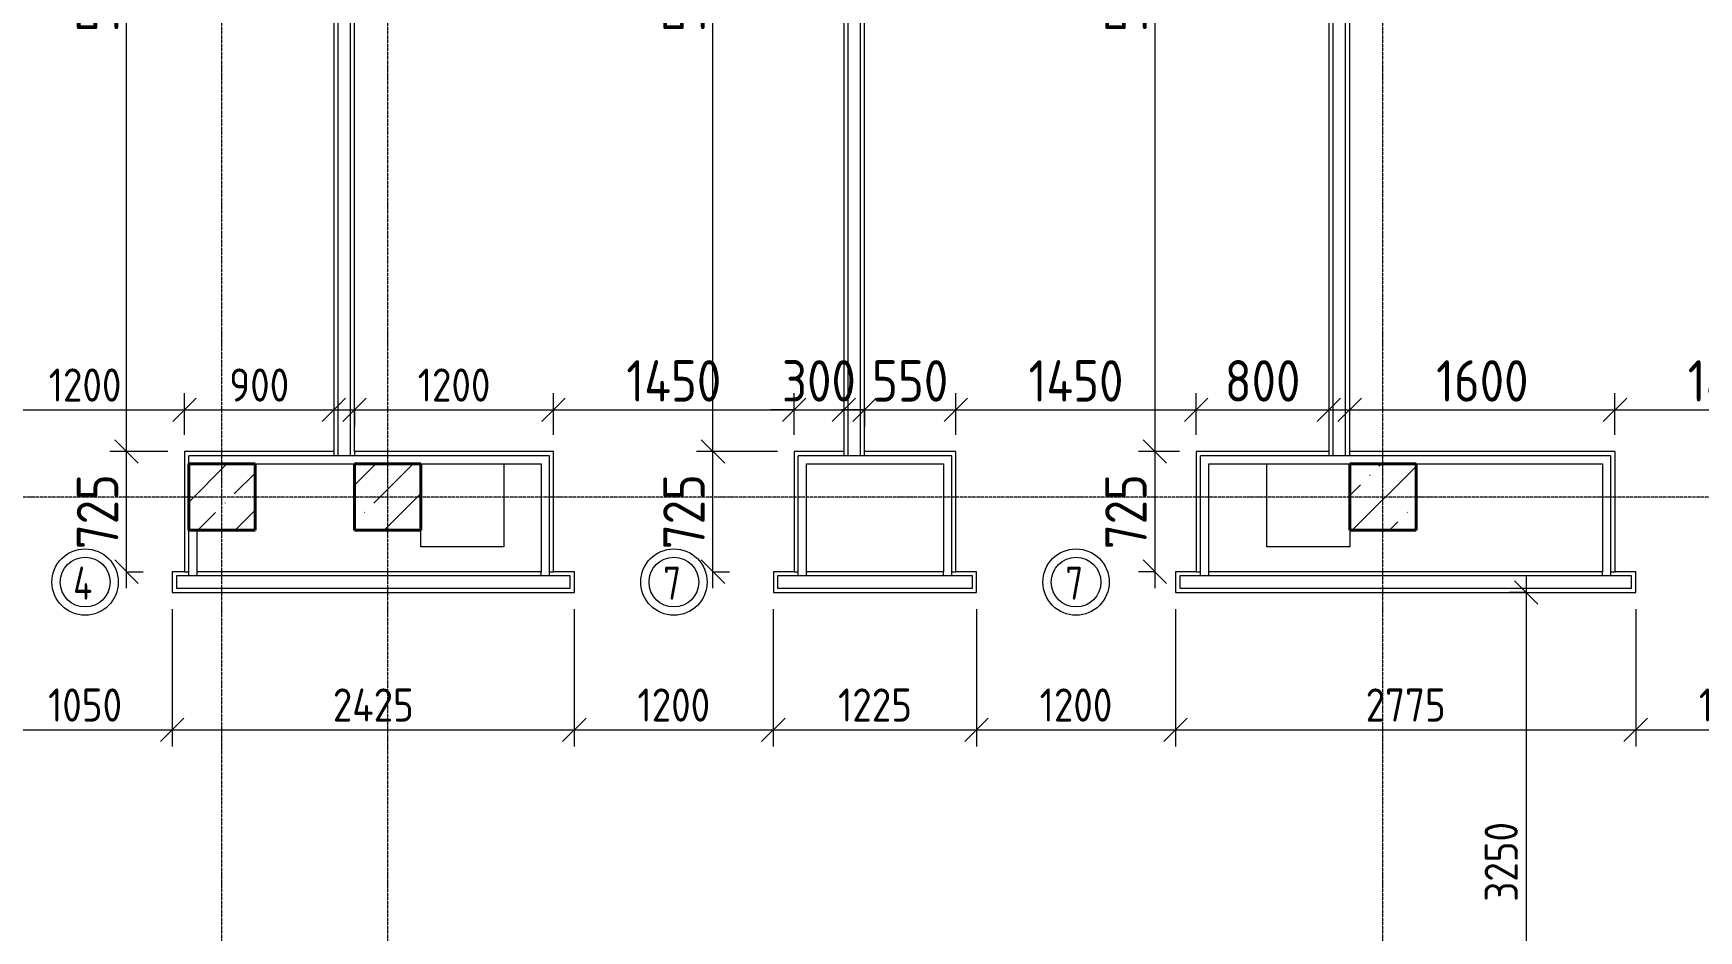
# Model space of a CAD drawing. Header units: millimetres. Extents: x -56773 to 221258, y -262288 to 26541.
# Drawn here: x 13672 to 23714, y -97159 to -91747 of the extents above; entities that cross this region are included whole.
import ezdxf

# ---------------------------------------------------------------- set-up
doc = ezdxf.new("R2010")
doc.units = ezdxf.units.MM
doc.linetypes.add('ADSK_Линия сетки', pattern=[25, 20, -2.5, 0, -2.5])
for name, color, linetype, lineweight in [('Марки дверей', 7, 'Continuous', 20), ('Несущие колонны', 7, 'Continuous', 18), ('Оси', 7, 'Continuous', 9), ('Перекрытие', 7, 'Continuous', 18), ('Размеры', 7, 'Continuous', 9), ('Стены внутренние', 7, 'Continuous', 18), ('Стены штриховка', 7, 'Continuous', 9)]:
    doc.layers.add(name, color=color, linetype=linetype, lineweight=lineweight)
doc.styles.add('GOST Common_2', font='', dxfattribs={"width": 0.9, "height": 250})
doc.styles.add('GOST Common_3', font='', dxfattribs={"width": 0.9, "height": 200})
doc.styles.add('GOST Common_B', font='', dxfattribs={"width": 0.8, "height": 200})
doc.styles.get('GOST Common_2').set_extended_font_data('GOST Common')
doc.styles.get('GOST Common_3').set_extended_font_data('GOST Common')
doc.styles.get('GOST Common_B').set_extended_font_data('GOST Common', bold=True)
doc.dimstyles.new('ADSK_Основной_2_0_2', dxfattribs={"dimscale": 304.8, "dimtxt": 201.142999, "dimasz": 0.463911, "dimexe": 0.328084, "dimexo": 0.328084, "dimgap": 0.164042, "dimtad": 1, "dimdec": 3, "dimrnd": 0.001, "dimdsep": 46, "dimtxsty": 'GOST Common_3', "dimblk1": 'OBLIQUE', "dimblk2": 'OBLIQUE', "dimsah": 1, "dimcen": 0.09, "dimdle": 0.328084, "dimazin": 2, "dimtfac": 1, "dimtdec": 4, "dimtix": 1, "dimtmove": 0, "dimatfit": 3, "dimfxl": 1, "dimtvp": 1, "dimtolj": 1, "dimtzin": 0, "dimlwd": 20, "dimlwe": 20, "dimarcsym": 2})
doc.dimstyles.new('ADSK_Основной_2_0_3', dxfattribs={"dimscale": 304.8, "dimtxt": 201.142999, "dimasz": 0.463911, "dimexe": 0.328084, "dimexo": 0.328084, "dimgap": 0.164042, "dimtad": 1, "dimdec": 3, "dimrnd": 0.001, "dimdsep": 46, "dimtxsty": 'GOST Common_2', "dimblk1": 'OBLIQUE', "dimblk2": 'OBLIQUE', "dimsah": 1, "dimcen": 0.09, "dimdle": 0.328084, "dimazin": 2, "dimtfac": 1, "dimtdec": 4, "dimtix": 1, "dimtmove": 0, "dimatfit": 3, "dimfxl": 1, "dimtvp": 1, "dimtolj": 1, "dimtzin": 0, "dimlwd": 20, "dimlwe": 20, "dimarcsym": 2})
pattern_1 = [(45, (9.36, -97949.04), (-224.5064, 224.5064), []), (45, (233.87, -97949.04), (-224.5064, 224.5064), [396.875, -79.375, 3.353, -76.022])]

# ---------------------------------------------------------------- blocks, each defined once
blk = doc.blocks.new('ADSK_КолоннаЖБ_Прямоугольная - 400x400 мм-1807143-Кладочный план 2-го этаж')
at = {"layer": 'Несущие колонны', "lineweight": 40}
for p, q in [((-200, 200), (200, 200)), ((-200, -200), (-200, 200)), ((200, 200), (200, -200)), ((200, -200), (-200, -200))]:
    blk.add_line(p, q, dxfattribs=at)
blk = doc.blocks.new('_Oblique')
at = {"color": 0, "linetype": 'ByBlock', "lineweight": -2}
blk.add_line((-0.5, -0.5), (0.5, 0.5), dxfattribs=at)
blk = doc.blocks.new('*D4854')
at = {"layer": 'Defpoints', "color": 0, "lineweight": 25, "transparency": 16777216}
for p in [(22773, -95119), (22134, -98369), (22673, -98369)]:
    blk.add_point(p, dxfattribs=at)
at = {"layer": 'Размеры', "color": 0, "lineweight": 20, "transparency": 16777216}
for p, q in [((22673, -95019), (22673, -98469)), ((22673, -95119), (22573, -95119)), ((22234, -98369), (22773, -98369))]:
    blk.add_line(p, q, dxfattribs=at)
at = {"layer": 'Размеры', "color": 0, "lineweight": 20, "transparency": 16777216, "xscale": 141.4, "yscale": 141.4, "zscale": 141.4}
for p, rotation in [((22673, -95119), 90), ((22673, -98369), 270)]:
    blk.add_blockref('_Oblique', p, dxfattribs=dict(at, rotation=rotation))
at = {"layer": 'Размеры', "color": 0, "lineweight": 9, "transparency": 16777216, "insert": (22523, -96744), "char_height": 200, "width": 605.47, "attachment_point": 5, "rotation": 90, "style": 'GOST Common_3'}
blk.add_mtext('\\A1;3250', dxfattribs=at)
blk = doc.blocks.new('*D4788')
at = {"layer": 'Defpoints', "color": 0, "lineweight": 25, "transparency": 16777216}
for p in [(13459, -95119), (14509, -95119), (14509, -95948)]:
    blk.add_point(p, dxfattribs=at)
at = {"layer": 'Размеры', "color": 0, "lineweight": 20, "transparency": 16777216}
for p, q in [((13459, -95219), (13459, -96048)), ((14509, -95219), (14509, -96048)), ((13359, -95948), (14609, -95948))]:
    blk.add_line(p, q, dxfattribs=at)
at = {"layer": 'Размеры', "color": 0, "lineweight": 20, "transparency": 16777216, "xscale": 141.4, "yscale": 141.4, "zscale": 141.4, "rotation": 180}
blk.add_blockref('_Oblique', (13459, -95948), dxfattribs=at)
at = {"layer": 'Размеры', "color": 0, "lineweight": 20, "transparency": 16777216, "xscale": 141.4, "yscale": 141.4, "zscale": 141.4}
blk.add_blockref('_Oblique', (14509, -95948), dxfattribs=at)
at = {"layer": 'Размеры', "color": 0, "lineweight": 9, "transparency": 16777216, "insert": (13984, -95798), "char_height": 200, "width": 560.47, "attachment_point": 5, "style": 'GOST Common_3'}
blk.add_mtext('\\A1;1050', dxfattribs=at)
blk = doc.blocks.new('*D4789')
at = {"layer": 'Defpoints', "color": 0, "lineweight": 25, "transparency": 16777216}
for p in [(14509, -95119), (16934, -95119), (16934, -95948)]:
    blk.add_point(p, dxfattribs=at)
at = {"layer": 'Размеры', "color": 0, "lineweight": 20, "transparency": 16777216}
for p, q in [((14509, -95219), (14509, -96048)), ((16934, -95219), (16934, -96048)), ((14409, -95948), (17034, -95948))]:
    blk.add_line(p, q, dxfattribs=at)
at = {"layer": 'Размеры', "color": 0, "lineweight": 20, "transparency": 16777216, "xscale": 141.4, "yscale": 141.4, "zscale": 141.4, "rotation": 180}
blk.add_blockref('_Oblique', (14509, -95948), dxfattribs=at)
at = {"layer": 'Размеры', "color": 0, "lineweight": 20, "transparency": 16777216, "xscale": 141.4, "yscale": 141.4, "zscale": 141.4}
blk.add_blockref('_Oblique', (16934, -95948), dxfattribs=at)
at = {"layer": 'Размеры', "color": 0, "lineweight": 9, "transparency": 16777216, "insert": (15722, -95798), "char_height": 200, "width": 625.93, "attachment_point": 5, "style": 'GOST Common_3'}
blk.add_mtext('\\A1;2425', dxfattribs=at)
blk = doc.blocks.new('*D4790')
at = {"layer": 'Defpoints', "color": 0, "lineweight": 25, "transparency": 16777216}
for p in [(16934, -95119), (18134, -95119), (18134, -95948)]:
    blk.add_point(p, dxfattribs=at)
at = {"layer": 'Размеры', "color": 0, "lineweight": 20, "transparency": 16777216}
for p, q in [((16934, -95219), (16934, -96048)), ((18134, -95219), (18134, -96048)), ((16834, -95948), (18234, -95948))]:
    blk.add_line(p, q, dxfattribs=at)
at = {"layer": 'Размеры', "color": 0, "lineweight": 20, "transparency": 16777216, "xscale": 141.4, "yscale": 141.4, "zscale": 141.4, "rotation": 180}
blk.add_blockref('_Oblique', (16934, -95948), dxfattribs=at)
at = {"layer": 'Размеры', "color": 0, "lineweight": 20, "transparency": 16777216, "xscale": 141.4, "yscale": 141.4, "zscale": 141.4}
blk.add_blockref('_Oblique', (18134, -95948), dxfattribs=at)
at = {"layer": 'Размеры', "color": 0, "lineweight": 9, "transparency": 16777216, "insert": (17534, -95798), "char_height": 200, "width": 560.47, "attachment_point": 5, "style": 'GOST Common_3'}
blk.add_mtext('\\A1;1200', dxfattribs=at)
blk = doc.blocks.new('*D4791')
at = {"layer": 'Defpoints', "color": 0, "lineweight": 25, "transparency": 16777216}
for p in [(18134, -95119), (19359, -95119), (19359, -95948)]:
    blk.add_point(p, dxfattribs=at)
at = {"layer": 'Размеры', "color": 0, "lineweight": 20, "transparency": 16777216}
for p, q in [((18134, -95219), (18134, -96048)), ((19359, -95219), (19359, -96048)), ((18034, -95948), (19459, -95948))]:
    blk.add_line(p, q, dxfattribs=at)
at = {"layer": 'Размеры', "color": 0, "lineweight": 20, "transparency": 16777216, "xscale": 141.4, "yscale": 141.4, "zscale": 141.4, "rotation": 180}
blk.add_blockref('_Oblique', (18134, -95948), dxfattribs=at)
at = {"layer": 'Размеры', "color": 0, "lineweight": 20, "transparency": 16777216, "xscale": 141.4, "yscale": 141.4, "zscale": 141.4}
blk.add_blockref('_Oblique', (19359, -95948), dxfattribs=at)
at = {"layer": 'Размеры', "color": 0, "lineweight": 9, "transparency": 16777216, "insert": (18747, -95798), "char_height": 200, "width": 560.47, "attachment_point": 5, "style": 'GOST Common_3'}
blk.add_mtext('\\A1;1225', dxfattribs=at)
blk = doc.blocks.new('*D4792')
at = {"layer": 'Defpoints', "color": 0, "lineweight": 25, "transparency": 16777216}
for p in [(19359, -95119), (20559, -95119), (20559, -95948)]:
    blk.add_point(p, dxfattribs=at)
at = {"layer": 'Размеры', "color": 0, "lineweight": 20, "transparency": 16777216}
for p, q in [((19359, -95219), (19359, -96048)), ((20559, -95219), (20559, -96048)), ((19259, -95948), (20659, -95948))]:
    blk.add_line(p, q, dxfattribs=at)
at = {"layer": 'Размеры', "color": 0, "lineweight": 20, "transparency": 16777216, "xscale": 141.4, "yscale": 141.4, "zscale": 141.4, "rotation": 180}
blk.add_blockref('_Oblique', (19359, -95948), dxfattribs=at)
at = {"layer": 'Размеры', "color": 0, "lineweight": 20, "transparency": 16777216, "xscale": 141.4, "yscale": 141.4, "zscale": 141.4}
blk.add_blockref('_Oblique', (20559, -95948), dxfattribs=at)
at = {"layer": 'Размеры', "color": 0, "lineweight": 9, "transparency": 16777216, "insert": (19959, -95798), "char_height": 200, "width": 560.47, "attachment_point": 5, "style": 'GOST Common_3'}
blk.add_mtext('\\A1;1200', dxfattribs=at)
blk = doc.blocks.new('*D4793')
at = {"layer": 'Defpoints', "color": 0, "lineweight": 25, "transparency": 16777216}
for p in [(20559, -95119), (23334, -95119), (23334, -95948)]:
    blk.add_point(p, dxfattribs=at)
at = {"layer": 'Размеры', "color": 0, "lineweight": 20, "transparency": 16777216}
for p, q in [((20559, -95219), (20559, -96048)), ((23334, -95219), (23334, -96048)), ((20459, -95948), (23434, -95948))]:
    blk.add_line(p, q, dxfattribs=at)
at = {"layer": 'Размеры', "color": 0, "lineweight": 20, "transparency": 16777216, "xscale": 141.4, "yscale": 141.4, "zscale": 141.4, "rotation": 180}
blk.add_blockref('_Oblique', (20559, -95948), dxfattribs=at)
at = {"layer": 'Размеры', "color": 0, "lineweight": 20, "transparency": 16777216, "xscale": 141.4, "yscale": 141.4, "zscale": 141.4}
blk.add_blockref('_Oblique', (23334, -95948), dxfattribs=at)
at = {"layer": 'Размеры', "color": 0, "lineweight": 9, "transparency": 16777216, "insert": (21947, -95798), "char_height": 200, "width": 605.47, "attachment_point": 5, "style": 'GOST Common_3'}
blk.add_mtext('\\A1;2775', dxfattribs=at)
blk = doc.blocks.new('*D4794')
at = {"layer": 'Defpoints', "color": 0, "lineweight": 25, "transparency": 16777216}
for p in [(23334, -95119), (24534, -95119), (24534, -95948)]:
    blk.add_point(p, dxfattribs=at)
at = {"layer": 'Размеры', "color": 0, "lineweight": 20, "transparency": 16777216}
for p, q in [((23334, -95219), (23334, -96048)), ((24534, -95219), (24534, -96048)), ((23234, -95948), (24634, -95948))]:
    blk.add_line(p, q, dxfattribs=at)
at = {"layer": 'Размеры', "color": 0, "lineweight": 20, "transparency": 16777216, "xscale": 141.4, "yscale": 141.4, "zscale": 141.4, "rotation": 180}
blk.add_blockref('_Oblique', (23334, -95948), dxfattribs=at)
at = {"layer": 'Размеры', "color": 0, "lineweight": 20, "transparency": 16777216, "xscale": 141.4, "yscale": 141.4, "zscale": 141.4}
blk.add_blockref('_Oblique', (24534, -95948), dxfattribs=at)
at = {"layer": 'Размеры', "color": 0, "lineweight": 9, "transparency": 16777216, "insert": (23934, -95798), "char_height": 200, "width": 560.47, "attachment_point": 5, "style": 'GOST Common_3'}
blk.add_mtext('\\A1;1200', dxfattribs=at)
blk = doc.blocks.new('*D4945')
at = {"layer": 'Defpoints', "color": 0, "lineweight": 25, "transparency": 16777216}
for p in [(14584, -94018), (13384, -94269), (14584, -94269)]:
    blk.add_point(p, dxfattribs=at)
at = {"layer": 'Размеры', "color": 0, "lineweight": 20, "transparency": 16777216}
for p, q in [((13384, -94169), (13384, -93918)), ((14584, -94169), (14584, -93918)), ((13284, -94018), (14684, -94018))]:
    blk.add_line(p, q, dxfattribs=at)
at = {"layer": 'Размеры', "color": 0, "lineweight": 20, "transparency": 16777216, "xscale": 141.4, "yscale": 141.4, "zscale": 141.4, "rotation": 180}
blk.add_blockref('_Oblique', (13384, -94018), dxfattribs=at)
at = {"layer": 'Размеры', "color": 0, "lineweight": 20, "transparency": 16777216, "xscale": 141.4, "yscale": 141.4, "zscale": 141.4}
blk.add_blockref('_Oblique', (14584, -94018), dxfattribs=at)
at = {"layer": 'Размеры', "color": 0, "lineweight": 9, "transparency": 16777216, "insert": (13984, -93868), "char_height": 200, "width": 560.47, "attachment_point": 5, "style": 'GOST Common_3'}
blk.add_mtext('\\A1;1200', dxfattribs=at)
blk = doc.blocks.new('*D4946')
at = {"layer": 'Defpoints', "color": 0, "lineweight": 25, "transparency": 16777216}
for p in [(15484, -93918), (15484, -94018), (14584, -94269)]:
    blk.add_point(p, dxfattribs=at)
at = {"layer": 'Размеры', "color": 0, "lineweight": 20, "transparency": 16777216}
for p, q in [((14584, -94169), (14584, -93918)), ((14484, -94018), (15584, -94018)), ((15484, -94018), (15484, -94118))]:
    blk.add_line(p, q, dxfattribs=at)
at = {"layer": 'Размеры', "color": 0, "lineweight": 20, "transparency": 16777216, "xscale": 141.4, "yscale": 141.4, "zscale": 141.4, "rotation": 180}
blk.add_blockref('_Oblique', (14584, -94018), dxfattribs=at)
at = {"layer": 'Размеры', "color": 0, "lineweight": 20, "transparency": 16777216, "xscale": 141.4, "yscale": 141.4, "zscale": 141.4}
blk.add_blockref('_Oblique', (15484, -94018), dxfattribs=at)
at = {"layer": 'Размеры', "color": 0, "lineweight": 9, "transparency": 16777216, "insert": (15034, -93868), "char_height": 200, "width": 454.11, "attachment_point": 5, "style": 'GOST Common_3'}
blk.add_mtext('\\A1;900', dxfattribs=at)
blk = doc.blocks.new('*D4947')
at = {"layer": 'Defpoints', "color": 0, "lineweight": 25, "transparency": 16777216}
for p in [(15609, -93918), (16809, -94018), (16809, -94269)]:
    blk.add_point(p, dxfattribs=at)
at = {"layer": 'Размеры', "color": 0, "lineweight": 20, "transparency": 16777216}
for p, q in [((16809, -94169), (16809, -93918)), ((15509, -94018), (16909, -94018)), ((15609, -94018), (15609, -94118))]:
    blk.add_line(p, q, dxfattribs=at)
at = {"layer": 'Размеры', "color": 0, "lineweight": 20, "transparency": 16777216, "xscale": 141.4, "yscale": 141.4, "zscale": 141.4, "rotation": 180}
blk.add_blockref('_Oblique', (15609, -94018), dxfattribs=at)
at = {"layer": 'Размеры', "color": 0, "lineweight": 20, "transparency": 16777216, "xscale": 141.4, "yscale": 141.4, "zscale": 141.4}
blk.add_blockref('_Oblique', (16809, -94018), dxfattribs=at)
at = {"layer": 'Размеры', "color": 0, "lineweight": 9, "transparency": 16777216, "insert": (16209, -93868), "char_height": 200, "width": 560.47, "attachment_point": 5, "style": 'GOST Common_3'}
blk.add_mtext('\\A1;1200', dxfattribs=at)
blk = doc.blocks.new('*D4948')
at = {"layer": 'Defpoints', "color": 0, "lineweight": 25, "transparency": 16777216}
for p in [(18259, -94018), (16809, -94269), (18259, -94269)]:
    blk.add_point(p, dxfattribs=at)
at = {"layer": 'Размеры', "color": 0, "lineweight": 20, "transparency": 16777216}
for p, q in [((16809, -94169), (16809, -93918)), ((18259, -94169), (18259, -93918)), ((16709, -94018), (18359, -94018))]:
    blk.add_line(p, q, dxfattribs=at)
at = {"layer": 'Размеры', "color": 0, "lineweight": 20, "transparency": 16777216, "xscale": 141.4, "yscale": 141.4, "zscale": 141.4, "rotation": 180}
blk.add_blockref('_Oblique', (16809, -94018), dxfattribs=at)
at = {"layer": 'Размеры', "color": 0, "lineweight": 20, "transparency": 16777216, "xscale": 141.4, "yscale": 141.4, "zscale": 141.4}
blk.add_blockref('_Oblique', (18259, -94018), dxfattribs=at)
at = {"layer": 'Размеры', "color": 0, "lineweight": 9, "transparency": 16777216, "insert": (17534, -93843), "char_height": 250, "width": 580.93, "attachment_point": 5, "style": 'GOST Common_2'}
blk.add_mtext('\\A1;1450', dxfattribs=at)
blk = doc.blocks.new('*D4949')
at = {"layer": 'Defpoints', "color": 0, "lineweight": 25, "transparency": 16777216}
for p in [(18559, -93918), (18559, -94018), (18259, -94269)]:
    blk.add_point(p, dxfattribs=at)
at = {"layer": 'Размеры', "color": 0, "lineweight": 20, "transparency": 16777216}
for p, q in [((18259, -94169), (18259, -93918)), ((18259, -94018), (18118, -94018)), ((18259, -94018), (18559, -94018)), ((18559, -94018), (18559, -94118)), ((18559, -94018), (18701, -94018))]:
    blk.add_line(p, q, dxfattribs=at)
at = {"layer": 'Размеры', "color": 0, "lineweight": 20, "transparency": 16777216, "xscale": 141.4, "yscale": 141.4, "zscale": 141.4}
blk.add_blockref('_Oblique', (18259, -94018), dxfattribs=at)
at = {"layer": 'Размеры', "color": 0, "lineweight": 20, "transparency": 16777216, "xscale": 141.4, "yscale": 141.4, "zscale": 141.4, "rotation": 180}
blk.add_blockref('_Oblique', (18559, -94018), dxfattribs=at)
at = {"layer": 'Размеры', "color": 0, "lineweight": 9, "transparency": 16777216, "insert": (18409, -93843), "char_height": 250, "width": 454.11, "attachment_point": 5, "style": 'GOST Common_2'}
blk.add_mtext('\\A1;300', dxfattribs=at)
blk = doc.blocks.new('*D4950')
at = {"layer": 'Defpoints', "color": 0, "lineweight": 25, "transparency": 16777216}
for p in [(18684, -93918), (19234, -94018), (19234, -94269)]:
    blk.add_point(p, dxfattribs=at)
at = {"layer": 'Размеры', "color": 0, "lineweight": 20, "transparency": 16777216}
for p, q in [((19234, -94169), (19234, -93918)), ((18684, -94018), (18543, -94018)), ((18684, -94018), (18684, -94118)), ((18684, -94018), (19234, -94018)), ((19234, -94018), (19376, -94018))]:
    blk.add_line(p, q, dxfattribs=at)
at = {"layer": 'Размеры', "color": 0, "lineweight": 20, "transparency": 16777216, "xscale": 141.4, "yscale": 141.4, "zscale": 141.4}
blk.add_blockref('_Oblique', (18684, -94018), dxfattribs=at)
at = {"layer": 'Размеры', "color": 0, "lineweight": 20, "transparency": 16777216, "xscale": 141.4, "yscale": 141.4, "zscale": 141.4, "rotation": 180}
blk.add_blockref('_Oblique', (19234, -94018), dxfattribs=at)
at = {"layer": 'Размеры', "color": 0, "lineweight": 9, "transparency": 16777216, "insert": (18959, -93843), "char_height": 250, "width": 454.11, "attachment_point": 5, "style": 'GOST Common_2'}
blk.add_mtext('\\A1;550', dxfattribs=at)
blk = doc.blocks.new('*D4951')
at = {"layer": 'Defpoints', "color": 0, "lineweight": 25, "transparency": 16777216}
for p in [(20684, -94018), (19234, -94269), (20684, -94269)]:
    blk.add_point(p, dxfattribs=at)
at = {"layer": 'Размеры', "color": 0, "lineweight": 20, "transparency": 16777216}
for p, q in [((19234, -94169), (19234, -93918)), ((20684, -94169), (20684, -93918)), ((19134, -94018), (20784, -94018))]:
    blk.add_line(p, q, dxfattribs=at)
at = {"layer": 'Размеры', "color": 0, "lineweight": 20, "transparency": 16777216, "xscale": 141.4, "yscale": 141.4, "zscale": 141.4, "rotation": 180}
blk.add_blockref('_Oblique', (19234, -94018), dxfattribs=at)
at = {"layer": 'Размеры', "color": 0, "lineweight": 20, "transparency": 16777216, "xscale": 141.4, "yscale": 141.4, "zscale": 141.4}
blk.add_blockref('_Oblique', (20684, -94018), dxfattribs=at)
at = {"layer": 'Размеры', "color": 0, "lineweight": 9, "transparency": 16777216, "insert": (19959, -93843), "char_height": 250, "width": 580.93, "attachment_point": 5, "style": 'GOST Common_2'}
blk.add_mtext('\\A1;1450', dxfattribs=at)
blk = doc.blocks.new('*D4952')
at = {"layer": 'Defpoints', "color": 0, "lineweight": 25, "transparency": 16777216}
for p in [(21484, -93918), (21484, -94018), (20684, -94269)]:
    blk.add_point(p, dxfattribs=at)
at = {"layer": 'Размеры', "color": 0, "lineweight": 20, "transparency": 16777216}
for p, q in [((20684, -94169), (20684, -93918)), ((20584, -94018), (21584, -94018)), ((21484, -94018), (21484, -94118))]:
    blk.add_line(p, q, dxfattribs=at)
at = {"layer": 'Размеры', "color": 0, "lineweight": 20, "transparency": 16777216, "xscale": 141.4, "yscale": 141.4, "zscale": 141.4, "rotation": 180}
blk.add_blockref('_Oblique', (20684, -94018), dxfattribs=at)
at = {"layer": 'Размеры', "color": 0, "lineweight": 20, "transparency": 16777216, "xscale": 141.4, "yscale": 141.4, "zscale": 141.4}
blk.add_blockref('_Oblique', (21484, -94018), dxfattribs=at)
at = {"layer": 'Размеры', "color": 0, "lineweight": 9, "transparency": 16777216, "insert": (21084, -93843), "char_height": 250, "width": 454.11, "attachment_point": 5, "style": 'GOST Common_2'}
blk.add_mtext('\\A1;800', dxfattribs=at)
blk = doc.blocks.new('*D4953')
at = {"layer": 'Defpoints', "color": 0, "lineweight": 25, "transparency": 16777216}
for p in [(21609, -93918), (23209, -94018), (23209, -94269)]:
    blk.add_point(p, dxfattribs=at)
at = {"layer": 'Размеры', "color": 0, "lineweight": 20, "transparency": 16777216}
for p, q in [((23209, -94169), (23209, -93918)), ((21509, -94018), (23309, -94018)), ((21609, -94018), (21609, -94118))]:
    blk.add_line(p, q, dxfattribs=at)
at = {"layer": 'Размеры', "color": 0, "lineweight": 20, "transparency": 16777216, "xscale": 141.4, "yscale": 141.4, "zscale": 141.4, "rotation": 180}
blk.add_blockref('_Oblique', (21609, -94018), dxfattribs=at)
at = {"layer": 'Размеры', "color": 0, "lineweight": 20, "transparency": 16777216, "xscale": 141.4, "yscale": 141.4, "zscale": 141.4}
blk.add_blockref('_Oblique', (23209, -94018), dxfattribs=at)
at = {"layer": 'Размеры', "color": 0, "lineweight": 9, "transparency": 16777216, "insert": (22409, -93843), "char_height": 250, "width": 560.47, "attachment_point": 5, "style": 'GOST Common_2'}
blk.add_mtext('\\A1;1600', dxfattribs=at)
blk = doc.blocks.new('*D4954')
at = {"layer": 'Defpoints', "color": 0, "lineweight": 25, "transparency": 16777216}
for p in [(24659, -93918), (24659, -94018), (23209, -94269)]:
    blk.add_point(p, dxfattribs=at)
at = {"layer": 'Размеры', "color": 0, "lineweight": 20, "transparency": 16777216}
for p, q in [((23209, -94169), (23209, -93918)), ((23109, -94018), (24759, -94018)), ((24659, -94018), (24659, -94118))]:
    blk.add_line(p, q, dxfattribs=at)
at = {"layer": 'Размеры', "color": 0, "lineweight": 20, "transparency": 16777216, "xscale": 141.4, "yscale": 141.4, "zscale": 141.4, "rotation": 180}
blk.add_blockref('_Oblique', (23209, -94018), dxfattribs=at)
at = {"layer": 'Размеры', "color": 0, "lineweight": 20, "transparency": 16777216, "xscale": 141.4, "yscale": 141.4, "zscale": 141.4}
blk.add_blockref('_Oblique', (24659, -94018), dxfattribs=at)
at = {"layer": 'Размеры', "color": 0, "lineweight": 9, "transparency": 16777216, "insert": (23934, -93843), "char_height": 250, "width": 580.93, "attachment_point": 5, "style": 'GOST Common_2'}
blk.add_mtext('\\A1;1450', dxfattribs=at)
blk = doc.blocks.new('*D4964')
at = {"layer": 'Defpoints', "color": 0, "lineweight": 25, "transparency": 16777216}
for p in [(14234, -94269), (14584, -94269), (14134, -94994)]:
    blk.add_point(p, dxfattribs=at)
at = {"layer": 'Размеры', "color": 0, "lineweight": 20, "transparency": 16777216}
for p, q in [((14234, -95094), (14234, -94169)), ((14484, -94269), (14134, -94269)), ((14234, -94994), (14334, -94994))]:
    blk.add_line(p, q, dxfattribs=at)
at = {"layer": 'Размеры', "color": 0, "lineweight": 20, "transparency": 16777216, "xscale": 141.4, "yscale": 141.4, "zscale": 141.4}
for p, rotation in [((14234, -94269), 90), ((14234, -94994), 270)]:
    blk.add_blockref('_Oblique', p, dxfattribs=dict(at, rotation=rotation))
at = {"layer": 'Размеры', "color": 0, "lineweight": 9, "transparency": 16777216, "insert": (14059, -94632), "char_height": 250, "width": 454.11, "attachment_point": 5, "rotation": 90, "style": 'GOST Common_2'}
blk.add_mtext('\\A1;725', dxfattribs=at)
blk = doc.blocks.new('*D4965')
at = {"layer": 'Defpoints', "color": 0, "lineweight": 25, "transparency": 16777216}
for p in [(14134, -88594), (14234, -88594), (14584, -94269)]:
    blk.add_point(p, dxfattribs=at)
at = {"layer": 'Размеры', "color": 0, "lineweight": 20, "transparency": 16777216}
for p, q in [((14234, -94369), (14234, -88494)), ((14234, -88594), (14334, -88594)), ((14484, -94269), (14134, -94269))]:
    blk.add_line(p, q, dxfattribs=at)
at = {"layer": 'Размеры', "color": 0, "lineweight": 20, "transparency": 16777216, "xscale": 141.4, "yscale": 141.4, "zscale": 141.4}
for p, rotation in [((14234, -88594), 90), ((14234, -94269), 270)]:
    blk.add_blockref('_Oblique', p, dxfattribs=dict(at, rotation=rotation))
at = {"layer": 'Размеры', "color": 0, "lineweight": 9, "transparency": 16777216, "insert": (14059, -91432), "char_height": 250, "width": 605.47, "attachment_point": 5, "rotation": 90, "style": 'GOST Common_2'}
blk.add_mtext('\\A1;5675', dxfattribs=at)
blk = doc.blocks.new('*D4966')
at = {"layer": 'Defpoints', "color": 0, "lineweight": 25, "transparency": 16777216}
for p in [(17770, -94269), (18259, -94269), (17670, -94994)]:
    blk.add_point(p, dxfattribs=at)
at = {"layer": 'Размеры', "color": 0, "lineweight": 20, "transparency": 16777216}
for p, q in [((17770, -95094), (17770, -94169)), ((18159, -94269), (17670, -94269)), ((17770, -94994), (17870, -94994))]:
    blk.add_line(p, q, dxfattribs=at)
at = {"layer": 'Размеры', "color": 0, "lineweight": 20, "transparency": 16777216, "xscale": 141.4, "yscale": 141.4, "zscale": 141.4}
for p, rotation in [((17770, -94269), 90), ((17770, -94994), 270)]:
    blk.add_blockref('_Oblique', p, dxfattribs=dict(at, rotation=rotation))
at = {"layer": 'Размеры', "color": 0, "lineweight": 9, "transparency": 16777216, "insert": (17595, -94632), "char_height": 250, "width": 454.11, "attachment_point": 5, "rotation": 90, "style": 'GOST Common_2'}
blk.add_mtext('\\A1;725', dxfattribs=at)
blk = doc.blocks.new('*D4967')
at = {"layer": 'Defpoints', "color": 0, "lineweight": 25, "transparency": 16777216}
for p in [(17670, -88594), (17770, -88594), (18259, -94269)]:
    blk.add_point(p, dxfattribs=at)
at = {"layer": 'Размеры', "color": 0, "lineweight": 20, "transparency": 16777216}
for p, q in [((17770, -94369), (17770, -88494)), ((17770, -88594), (17870, -88594)), ((18159, -94269), (17670, -94269))]:
    blk.add_line(p, q, dxfattribs=at)
at = {"layer": 'Размеры', "color": 0, "lineweight": 20, "transparency": 16777216, "xscale": 141.4, "yscale": 141.4, "zscale": 141.4}
for p, rotation in [((17770, -88594), 90), ((17770, -94269), 270)]:
    blk.add_blockref('_Oblique', p, dxfattribs=dict(at, rotation=rotation))
at = {"layer": 'Размеры', "color": 0, "lineweight": 9, "transparency": 16777216, "insert": (17595, -91432), "char_height": 250, "width": 605.47, "attachment_point": 5, "rotation": 90, "style": 'GOST Common_2'}
blk.add_mtext('\\A1;5675', dxfattribs=at)
blk = doc.blocks.new('*D4968')
at = {"layer": 'Defpoints', "color": 0, "lineweight": 25, "transparency": 16777216}
for p in [(20535, -88594), (20435, -94269), (20684, -94269)]:
    blk.add_point(p, dxfattribs=at)
at = {"layer": 'Размеры', "color": 0, "lineweight": 20, "transparency": 16777216}
for p, q in [((20435, -88494), (20435, -94369)), ((20435, -88594), (20335, -88594)), ((20584, -94269), (20335, -94269))]:
    blk.add_line(p, q, dxfattribs=at)
at = {"layer": 'Размеры', "color": 0, "lineweight": 20, "transparency": 16777216, "xscale": 141.4, "yscale": 141.4, "zscale": 141.4}
for p, rotation in [((20435, -88594), 90), ((20435, -94269), 270)]:
    blk.add_blockref('_Oblique', p, dxfattribs=dict(at, rotation=rotation))
at = {"layer": 'Размеры', "color": 0, "lineweight": 9, "transparency": 16777216, "insert": (20260, -91432), "char_height": 250, "width": 605.47, "attachment_point": 5, "rotation": 90, "style": 'GOST Common_2'}
blk.add_mtext('\\A1;5675', dxfattribs=at)
blk = doc.blocks.new('*D4969')
at = {"layer": 'Defpoints', "color": 0, "lineweight": 25, "transparency": 16777216}
for p in [(20684, -94269), (20435, -94994), (20535, -94994)]:
    blk.add_point(p, dxfattribs=at)
at = {"layer": 'Размеры', "color": 0, "lineweight": 20, "transparency": 16777216}
for p, q in [((20435, -94169), (20435, -95094)), ((20584, -94269), (20335, -94269)), ((20435, -94994), (20335, -94994))]:
    blk.add_line(p, q, dxfattribs=at)
at = {"layer": 'Размеры', "color": 0, "lineweight": 20, "transparency": 16777216, "xscale": 141.4, "yscale": 141.4, "zscale": 141.4}
for p, rotation in [((20435, -94269), 90), ((20435, -94994), 270)]:
    blk.add_blockref('_Oblique', p, dxfattribs=dict(at, rotation=rotation))
at = {"layer": 'Размеры', "color": 0, "lineweight": 9, "transparency": 16777216, "insert": (20260, -94632), "char_height": 250, "width": 454.11, "attachment_point": 5, "rotation": 90, "style": 'GOST Common_2'}
blk.add_mtext('\\A1;725', dxfattribs=at)
blk = doc.blocks.new('М_двери1 - Марка экземпляра 2-3719212-Кладочный план 2-го этаж')
at = {"layer": 'Марки дверей'}
for radius in [2, 1.5]:
    blk.add_circle((0, 0), radius, dxfattribs=at)

msp = doc.modelspace()

# ---------------------------------------------------------------- hatches: boundary and pattern name
at = {"layer": 'Несущие колонны', "lineweight": 9}
h = msp.add_hatch(dxfattribs=at)
h.set_pattern_fill('FP_1', color=256, style=0, pattern_type=2)
h.set_pattern_definition(pattern_1)
h.paths.add_polyline_path([(14659.3615, -94744.0666), (15009.3615, -94744.0666), (15009.3615, -94344.0666), (14609.3615, -94344.0666), (14609.3615, -94744.0666)])
h = msp.add_hatch(dxfattribs=at)
h.set_pattern_fill('FP_1', color=256, style=0, pattern_type=2)
h.set_pattern_definition(pattern_1)
h.paths.add_polyline_path([(15788.0744, -94744.0666), (16009.3615, -94744.0666), (16009.3615, -94344.0666), (15609.3615, -94344.0666), (15609.3615, -94744.0666)])
h = msp.add_hatch(dxfattribs=at)
h.set_pattern_fill('FP_1', color=256, style=0, pattern_type=2)
h.set_pattern_definition(pattern_1)
h.paths.add_polyline_path([(21609.3615, -94744.0666), (22009.3615, -94744.0666), (22009.3615, -94344.0666), (21609.3615, -94344.0666)])

# ---------------------------------------------------------------- linework, layer by layer
for p, q in [((14659.3615, -94344.0666), (14609.3615, -94344.0666)), ((14609.3615, -94344.0666), (14609.3615, -94744.0666)), ((15009.3615, -94344.0666), (14659.3615, -94344.0666)), ((15009.3615, -94744.0666), (15009.3615, -94344.0666)), ((16009.3615, -94344.0666), (15609.3615, -94344.0666)), ((15609.3615, -94344.0666), (15609.3615, -94744.0666)), ((16009.3615, -94744.0666), (16009.3615, -94344.0666)), ((22009.3615, -94344.0666), (21609.3615, -94344.0666)), ((21609.3615, -94344.0666), (21609.3615, -94744.0666)), ((22009.3615, -94744.0666), (22009.3615, -94344.0666)), ((14609.3615, -94744.0666), (14659.3615, -94744.0666)), ((14659.3615, -94744.0666), (15009.3615, -94744.0666)), ((15609.3615, -94744.0666), (16009.3615, -94744.0666)), ((21609.3615, -94744.0666), (22009.3615, -94744.0666))]:
    msp.add_line(p, q, dxfattribs=at)
at = {"layer": 'Оси', "linetype": 'ADSK_Линия сетки', "lineweight": 5}
for p, q in [((14809.3615, -108922.9178), (14809.3615, -87921.5904)), ((15809.3615, -108922.9178), (15809.3615, -87921.5904)), ((21809.3615, -108922.9178), (21809.3615, -87921.5904)), ((62525.08, -94544.0666), (-25230.7352, -94544.0666))]:
    msp.add_line(p, q, dxfattribs=at)
at = {"layer": 'Перекрытие'}
for p, q in [((16509.3615, -94344.0666), (16509.3615, -94844.0666)), ((21109.3615, -94844.0666), (21109.3615, -94344.0666)), ((16009.3615, -94844.0666), (16009.3615, -94744.0666)), ((21609.3615, -94744.0666), (21609.3615, -94844.0666)), ((16509.3615, -94844.0666), (16009.3615, -94844.0666)), ((21609.3615, -94844.0666), (21109.3615, -94844.0666))]:
    msp.add_line(p, q, dxfattribs=at)
at = {"layer": 'Стены внутренние', "lineweight": 5}
for p, q in [((15484.3615, -88594.0666), (15484.3615, -94269.0666)), ((15609.3615, -94269.0666), (15609.3615, -88594.0666)), ((18559.3615, -88594.0666), (18559.3615, -94269.0666)), ((18684.3615, -94269.0666), (18684.3615, -88594.0666)), ((21484.3615, -88594.0666), (21484.3615, -94269.0666)), ((21609.3615, -94269.0666), (21609.3615, -88594.0666)), ((14584.3615, -94269.0666), (14584.3615, -94994.0666)), ((15484.3615, -94269.0666), (14584.3615, -94269.0666)), ((16809.3615, -94269.0666), (15609.3615, -94269.0666)), ((16809.3615, -94994.0666), (16809.3615, -94269.0666)), ((18259.3615, -94269.0666), (18259.3615, -94994.0666)), ((18559.3615, -94269.0666), (18259.3615, -94269.0666)), ((19234.3615, -94269.0666), (18684.3615, -94269.0666)), ((19234.3615, -94994.0666), (19234.3615, -94269.0666)), ((20684.3615, -94269.0666), (20684.3615, -94994.0666)), ((21484.3615, -94269.0666), (20684.3615, -94269.0666)), ((23209.3615, -94269.0666), (21609.3615, -94269.0666)), ((23209.3615, -94994.0666), (23209.3615, -94269.0666)), ((14609.3615, -94744.0666), (14609.3615, -94344.0666)), ((14609.3615, -94344.0666), (14659.3615, -94344.0666)), ((14659.3615, -94344.0666), (16734.3615, -94344.0666)), ((16734.3615, -94344.0666), (16734.3615, -94994.0666)), ((18334.3615, -94994.0666), (18334.3615, -94344.0666)), ((18334.3615, -94344.0666), (19159.3615, -94344.0666)), ((19159.3615, -94344.0666), (19159.3615, -94994.0666)), ((20759.3615, -94994.0666), (20759.3615, -94344.0666)), ((20759.3615, -94344.0666), (23134.3615, -94344.0666)), ((23134.3615, -94344.0666), (23134.3615, -94994.0666)), ((14659.3615, -94744.0666), (14609.3615, -94744.0666)), ((14659.3615, -94994.0666), (14659.3615, -94744.0666)), ((14584.3615, -94994.0666), (14509.3615, -94994.0666)), ((14509.3615, -94994.0666), (14509.3615, -95119.0666)), ((16734.3615, -94994.0666), (14659.3615, -94994.0666)), ((16934.3615, -94994.0666), (16809.3615, -94994.0666)), ((16934.3615, -95119.0666), (16934.3615, -94994.0666)), ((18259.3615, -94994.0666), (18134.3615, -94994.0666)), ((18134.3615, -94994.0666), (18134.3615, -95119.0666)), ((19159.3615, -94994.0666), (18334.3615, -94994.0666)), ((19359.3615, -94994.0666), (19234.3615, -94994.0666)), ((19359.3615, -95119.0666), (19359.3615, -94994.0666)), ((20684.3615, -94994.0666), (20559.3615, -94994.0666)), ((20559.3615, -94994.0666), (20559.3615, -95119.0666)), ((23134.3615, -94994.0666), (20759.3615, -94994.0666)), ((23334.3615, -94994.0666), (23209.3615, -94994.0666)), ((23334.3615, -95119.0666), (23334.3615, -94994.0666)), ((14509.3615, -95119.0666), (16934.3615, -95119.0666)), ((18134.3615, -95119.0666), (19359.3615, -95119.0666)), ((20559.3615, -95119.0666), (23334.3615, -95119.0666))]:
    msp.add_line(p, q, dxfattribs=at)
at = {"layer": 'Стены штриховка', "lineweight": 9}
for p, q in [((15509.3615, -94294.0666), (15509.3615, -88594.0666)), ((15584.3615, -94294.0666), (15584.3615, -88594.0666)), ((18584.3615, -94294.0666), (18584.3615, -88594.0666)), ((18659.3615, -94294.0666), (18659.3615, -88594.0666)), ((21509.3615, -94294.0666), (21509.3615, -88594.0666)), ((21584.3615, -94294.0666), (21584.3615, -88594.0666)), ((15484.3615, -94269.0666), (15484.3615, -94294.0666)), ((15609.3615, -94269.0666), (15609.3615, -94294.0666)), ((18559.3615, -94269.0666), (18559.3615, -94294.0666)), ((18684.3615, -94294.0666), (18684.3615, -94269.0666)), ((21484.3615, -94269.0666), (21484.3615, -94294.0666)), ((21609.3615, -94294.0666), (21609.3615, -94269.0666)), ((14609.3615, -94344.0666), (14609.3615, -94294.0666)), ((16784.3615, -94294.0666), (14609.3615, -94294.0666)), ((16784.3615, -95019.0666), (16784.3615, -94294.0666)), ((18284.3615, -95019.0666), (18284.3615, -94294.0666)), ((19209.3615, -94294.0666), (18284.3615, -94294.0666)), ((19209.3615, -95019.0666), (19209.3615, -94294.0666)), ((20709.3615, -95019.0666), (20709.3615, -94294.0666)), ((23184.3615, -94294.0666), (20709.3615, -94294.0666)), ((23184.3615, -95019.0666), (23184.3615, -94294.0666)), ((14609.3615, -95019.0666), (14609.3615, -94744.0666)), ((14584.3615, -94994.0666), (14609.3615, -94994.0666)), ((14659.3615, -95019.0666), (14659.3615, -94994.0666)), ((16734.3615, -95019.0666), (16734.3615, -94994.0666)), ((16784.3615, -94994.0666), (16809.3615, -94994.0666)), ((18259.3615, -94994.0666), (18284.3615, -94994.0666)), ((18334.3615, -95019.0666), (18334.3615, -94994.0666)), ((19159.3615, -95019.0666), (19159.3615, -94994.0666)), ((19209.3615, -94994.0666), (19234.3615, -94994.0666)), ((20684.3615, -94994.0666), (20709.3615, -94994.0666)), ((20759.3615, -95019.0666), (20759.3615, -94994.0666)), ((23134.3615, -95019.0666), (23134.3615, -94994.0666)), ((23184.3615, -94994.0666), (23209.3615, -94994.0666)), ((16909.3615, -95019.0666), (14534.3615, -95019.0666)), ((14534.3615, -95019.0666), (14534.3615, -95094.0666)), ((14534.3615, -95094.0666), (16909.3615, -95094.0666)), ((16909.3615, -95094.0666), (16909.3615, -95019.0666)), ((19334.3615, -95019.0666), (18159.3615, -95019.0666)), ((18159.3615, -95019.0666), (18159.3615, -95094.0666)), ((18159.3615, -95094.0666), (19334.3615, -95094.0666)), ((19334.3615, -95094.0666), (19334.3615, -95019.0666)), ((23309.3615, -95019.0666), (20584.3615, -95019.0666)), ((20584.3615, -95019.0666), (20584.3615, -95094.0666)), ((20584.3615, -95094.0666), (23309.3615, -95094.0666)), ((23309.3615, -95094.0666), (23309.3615, -95019.0666))]:
    msp.add_line(p, q, dxfattribs=at)

# ---------------------------------------------------------------- block references
at = {"layer": 'Марки дверей', "xscale": 99.99999999999993, "yscale": 99.99999999999993, "zscale": 99.99999999999993}
for p in [(13984.3615, -95056.5666), (17534.3615, -95056.5666), (19959.3615, -95056.5666)]:
    msp.add_blockref('М_двери1 - Марка экземпляра 2-3719212-Кладочный план 2-го этаж', p, dxfattribs=at)
at = {"layer": 'Несущие колонны', "lineweight": 40, "rotation": 89.9999999999999}
for p in [(14809.3615, -94544.0666), (15809.3615, -94544.0666), (21809.3615, -94544.0666)]:
    msp.add_blockref('ADSK_КолоннаЖБ_Прямоугольная - 400x400 мм-1807143-Кладочный план 2-го этаж', p, dxfattribs=at)

# ---------------------------------------------------------------- texts
at = {"layer": 'Марки дверей', "lineweight": 5, "char_height": 200, "attachment_point": 1, "style": 'GOST Common_B'}
for s, insert, width in [('\\fGOST Common|b1|i0|c204|p34|;\\W.8;4', (13912.3041, -94962.9076), 166.751), ('\\fGOST Common|b1|i0|c204|p34|;\\W.8;7', (17470.3041, -94962.9076), 147.5105), ('\\fGOST Common|b1|i0|c204|p34|;\\W.8;7', (19895.3041, -94962.9076), 147.5105)]:
    msp.add_mtext(s, dxfattribs=dict(at, insert=insert, width=width))

# ---------------------------------------------------------------- dimensions: what is measured, and where the dimension line sits
at = {"layer": 'Размеры', "lineweight": 9}
for base, p1, p2, dimstyle, override, picture, middle in [((14233.6795, -88594.0666), (14584.3615, -94269.0666), (14133.6946, -88594.0666), 'ADSK_Основной_2_0_3', {"dimpost": '<>', "dimfxl": 5692.866207}, '*D4965', (14058.6795, -91431.5666)), ((17770.2095, -88594.0666), (18259.3615, -94269.0666), (17670.2246, -88594.0666), 'ADSK_Основной_2_0_3', {"dimpost": '<>', "dimfxl": 5705.497989}, '*D4967', (17595.2095, -91431.5666)), ((20434.8997, -94269.0666), (20534.8846, -88594.0666), (20684.3615, -94269.0666), 'ADSK_Основной_2_0_3', {"dimpost": '<>', "dimfxl": 5676.968235}, '*D4968', (20259.8997, -91431.5666)), ((14233.6795, -94269.0666), (14133.6946, -94994.0666), (14584.3615, -94269.0666), 'ADSK_Основной_2_0_3', {"dimpost": '<>', "dimfxl": 853.654294}, '*D4964', (14058.6795, -94631.5666)), ((17770.2095, -94269.0666), (17670.2246, -94994.0666), (18259.3615, -94269.0666), 'ADSK_Основной_2_0_3', {"dimpost": '<>', "dimfxl": 934.188042}, '*D4966', (17595.2095, -94631.5666)), ((20434.8997, -94994.0666), (20684.3615, -94269.0666), (20534.8846, -94994.0666), 'ADSK_Основной_2_0_3', {"dimpost": '<>', "dimfxl": 740.248841}, '*D4969', (20259.8997, -94631.5666)), ((22672.9702, -98369.0666), (22772.9551, -95119.0666), (22134.3615, -98369.0666), 'ADSK_Основной_2_0_2', {"dimpost": '<>', "dimfxl": 3312.144598}, '*D4854', (22522.9702, -96744.0666))]:
    dim = msp.add_linear_dim(base=base, p1=p1, p2=p2, angle=90, dimstyle=dimstyle, override=override, dxfattribs=at)
    dim.commit()
    dim.dimension.update_dxf_attribs({"geometry": picture, "text_midpoint": middle})
for base, p1, p2, dimstyle, override, picture, middle in [((18259.3615, -94018.0641), (16809.3615, -94269.0666), (18259.3615, -94269.0666), 'ADSK_Основной_2_0_3', {"dimpost": '<>', "dimfxl": 1450}, '*D4948', (17534.3615, -93843.0641)), ((18559.3615, -94018.0641), (18259.3615, -94269.0666), (18559.3615, -93918.0792), 'ADSK_Основной_2_0_3', {"dimpost": '<>', "dimfxl": 461.727366}, '*D4949', (18409.3615, -93843.0641)), ((19234.3615, -94018.0641), (18684.3615, -93918.0792), (19234.3615, -94269.0666), 'ADSK_Основной_2_0_3', {"dimpost": '<>', "dimfxl": 652.450887}, '*D4950', (18959.3615, -93843.0641)), ((20684.3615, -94018.0641), (19234.3615, -94269.0666), (20684.3615, -94269.0666), 'ADSK_Основной_2_0_3', {"dimpost": '<>', "dimfxl": 1450}, '*D4951', (19959.3615, -93843.0641)), ((21484.3615, -94018.0641), (20684.3615, -94269.0666), (21484.3615, -93918.0792), 'ADSK_Основной_2_0_3', {"dimpost": '<>', "dimfxl": 873.6087}, '*D4952', (21084.3615, -93843.0641)), ((23209.3615, -94018.0641), (21609.3615, -93918.0792), (23209.3615, -94269.0666), 'ADSK_Основной_2_0_3', {"dimpost": '<>', "dimfxl": 1638.045225}, '*D4953', (22409.3615, -93843.0641)), ((24659.3615, -94018.0641), (23209.3615, -94269.0666), (24659.3615, -93918.0792), 'ADSK_Основной_2_0_3', {"dimpost": '<>', "dimfxl": 1491.875384}, '*D4954', (23934.3615, -93843.0641)), ((14584.3615, -94018.0641), (13384.3615, -94269.0666), (14584.3615, -94269.0666), 'ADSK_Основной_2_0_2', {"dimpost": '<>', "dimfxl": 1200}, '*D4945', (13984.3615, -93868.0641)), ((15484.3615, -94018.0641), (14584.3615, -94269.0666), (15484.3615, -93918.0792), 'ADSK_Основной_2_0_2', {"dimpost": '<>', "dimfxl": 966.018716}, '*D4946', (15034.3615, -93868.0641)), ((16809.3615, -94018.0641), (15609.3615, -93918.0792), (16809.3615, -94269.0666), 'ADSK_Основной_2_0_2', {"dimpost": '<>', "dimfxl": 1250.276833}, '*D4947', (16209.3615, -93868.0641)), ((14509.3615, -95947.7511), (13459.3615, -95119.0666), (14509.3615, -95119.0666), 'ADSK_Основной_2_0_2', {"dimpost": '<>', "dimfxl": 1050}, '*D4788', (13984.3615, -95797.7511)), ((16934.3615, -95947.7511), (14509.3615, -95119.0666), (16934.3615, -95119.0666), 'ADSK_Основной_2_0_2', {"dimpost": '<>', "dimfxl": 2425}, '*D4789', (15721.8615, -95797.7511)), ((18134.3615, -95947.7511), (16934.3615, -95119.0666), (18134.3615, -95119.0666), 'ADSK_Основной_2_0_2', {"dimpost": '<>', "dimfxl": 1200}, '*D4790', (17534.3615, -95797.7511)), ((19359.3615, -95947.7511), (18134.3615, -95119.0666), (19359.3615, -95119.0666), 'ADSK_Основной_2_0_2', {"dimpost": '<>', "dimfxl": 1225}, '*D4791', (18746.8615, -95797.7511)), ((20559.3615, -95947.7511), (19359.3615, -95119.0666), (20559.3615, -95119.0666), 'ADSK_Основной_2_0_2', {"dimpost": '<>', "dimfxl": 1200}, '*D4792', (19959.3615, -95797.7511)), ((23334.3615, -95947.7511), (20559.3615, -95119.0666), (23334.3615, -95119.0666), 'ADSK_Основной_2_0_2', {"dimpost": '<>', "dimfxl": 2775}, '*D4793', (21946.8615, -95797.7511)), ((24534.3615, -95947.7511), (23334.3615, -95119.0666), (24534.3615, -95119.0666), 'ADSK_Основной_2_0_2', {"dimpost": '<>', "dimfxl": 1200}, '*D4794', (23934.3615, -95797.7511))]:
    dim = msp.add_linear_dim(base=base, p1=p1, p2=p2, dimstyle=dimstyle, override=override, dxfattribs=at)
    dim.commit()
    dim.dimension.update_dxf_attribs({"geometry": picture, "text_midpoint": middle})

doc.saveas('drawing.dxf')
